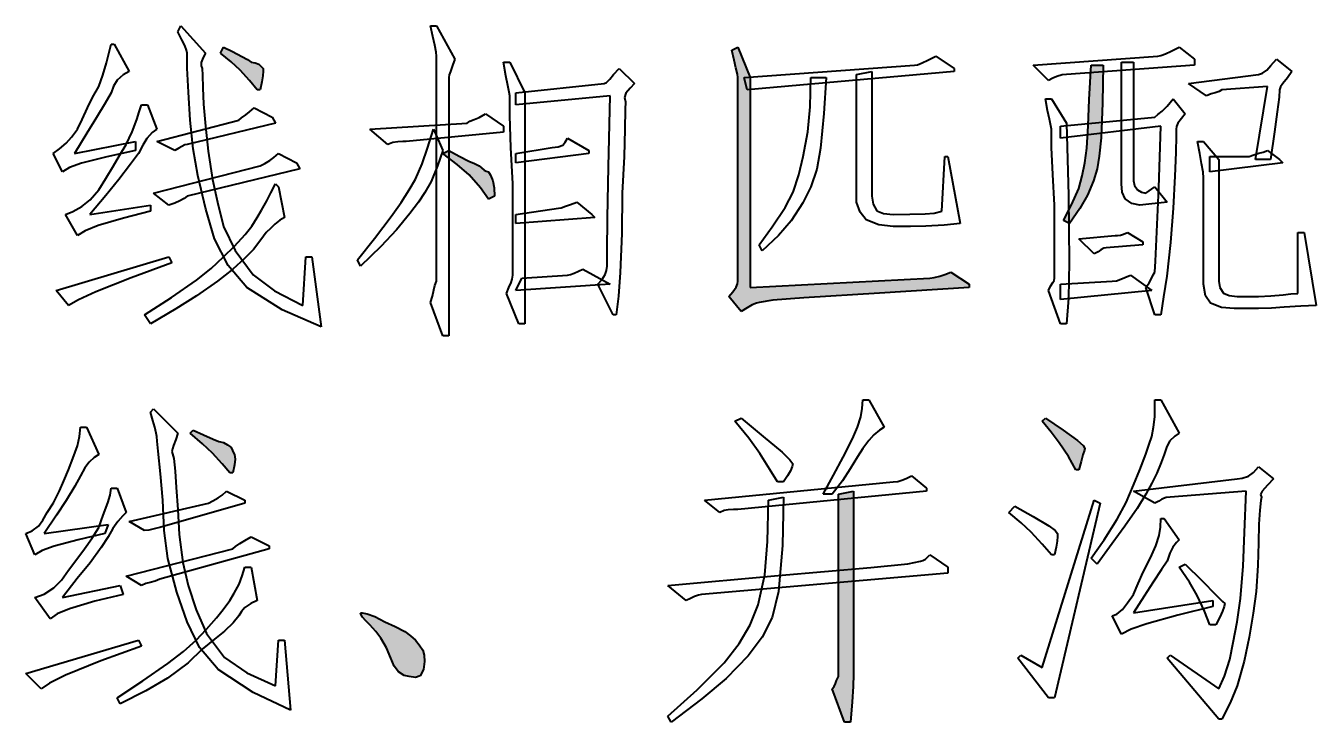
# Model space of a CAD drawing. Extents: x 457 to 4918, y -67 to 391.
# Drawn here: x 3565.53 to 3584.69, y 46.47 to 56.82 of the extents above; entities that cross this region are included whole.
import ezdxf

# ---------------------------------------------------------------- set-up
doc = ezdxf.new("R2010")
doc.units = 0
doc.header["$LTSCALE"] = 40
doc.header["$MEASUREMENT"] = 0
doc.layers.add('at_Entity', color=7, linetype='CONTINUOUS')
doc.layers.add('at_Solid', color=7, linetype='CONTINUOUS')

msp = doc.modelspace()

# ---------------------------------------------------------------- hatches: boundary and pattern name
at = {"layer": 'at_Solid'}
for points in [[(3569.054, 56.189), (3569.053, 56.146), (3569.048, 56.076), (3569.035, 55.99), (3569.009, 55.872), (3568.963, 55.872), (3568.853, 56.008), (3568.712, 56.16), (3568.578, 56.284), (3568.421, 56.415), (3568.466, 56.505), (3568.6, 56.438), (3568.737, 56.367), (3568.82, 56.319), (3568.873, 56.279), (3568.933, 56.271), (3568.988, 56.25), (3569.021, 56.221)], [(3576.105, 54.516), (3576.105, 55.17), (3576.105, 55.722), (3576.105, 55.953), (3576.105, 56.053), (3576.098, 56.104), (3576.076, 56.195), (3576.048, 56.31), (3576.015, 56.46), (3576.105, 56.505), (3576.286, 56.053), (3576.286, 52.934), (3578.953, 53.07), (3579.022, 53.078), (3579.103, 53.099), (3579.178, 53.127), (3579.269, 53.16), (3579.541, 52.979), (3579.541, 52.934), (3578.208, 52.848), (3577.086, 52.777), (3576.623, 52.741), (3576.422, 52.708), (3576.379, 52.7), (3576.315, 52.673), (3576.242, 52.631), (3576.151, 52.573), (3575.97, 52.799), (3576.029, 52.866), (3576.079, 52.937), (3576.099, 52.985), (3576.105, 53.025), (3576.105, 53.143), (3576.105, 53.446), (3576.105, 53.896)], [(3580.942, 53.929), (3581.061, 54.158), (3581.166, 54.404), (3581.219, 54.591), (3581.258, 54.787), (3581.285, 55.001), (3581.307, 55.334), (3581.323, 55.724), (3581.349, 56.234), (3581.53, 56.234), (3581.522, 55.676), (3581.5, 55.158), (3581.472, 54.882), (3581.439, 54.697), (3581.388, 54.519), (3581.297, 54.302), (3581.183, 54.106), (3581.032, 53.883)], [(3572.399, 54.245), (3572.28, 54.415), (3572.113, 54.605), (3571.937, 54.759), (3571.721, 54.923), (3571.811, 54.968), (3571.964, 54.882), (3572.107, 54.811), (3572.191, 54.775), (3572.263, 54.742), (3572.297, 54.709), (3572.335, 54.676), (3572.366, 54.659), (3572.399, 54.652), (3572.432, 54.602), (3572.465, 54.516), (3572.482, 54.415), (3572.489, 54.29)], [(3581.123, 50.222), (3581.013, 50.418), (3580.877, 50.625), (3580.757, 50.781), (3580.625, 50.945), (3580.671, 50.991), (3580.934, 50.812), (3581.15, 50.657), (3581.231, 50.585), (3581.258, 50.539), (3581.251, 50.514), (3581.229, 50.445), (3581.201, 50.346), (3581.168, 50.222)], [(3568.602, 50.493), (3568.627, 50.45), (3568.639, 50.381), (3568.628, 50.294), (3568.602, 50.177), (3568.557, 50.177), (3568.446, 50.313), (3568.3, 50.471), (3568.152, 50.607), (3567.969, 50.765), (3568.014, 50.81), (3568.167, 50.743), (3568.31, 50.677), (3568.394, 50.642), (3568.466, 50.629), (3568.526, 50.595), (3568.575, 50.557), (3568.595, 50.526)], [(3577.507, 46.968), (3577.533, 47.002), (3577.555, 47.045), (3577.571, 47.09), (3577.597, 47.148), (3577.597, 47.343), (3577.597, 47.885), (3577.597, 48.711), (3577.597, 49.86), (3577.823, 49.906), (3577.823, 47.284), (3577.822, 47.182), (3577.817, 47), (3577.804, 46.771), (3577.778, 46.47), (3577.687, 46.47)], [(3570.862, 47.962), (3571.015, 47.894), (3571.158, 47.818), (3571.242, 47.756), (3571.314, 47.691), (3571.373, 47.622), (3571.423, 47.541), (3571.443, 47.466), (3571.45, 47.374), (3571.433, 47.256), (3571.385, 47.162), (3571.315, 47.136), (3571.224, 47.148), (3571.149, 47.165), (3571.062, 47.218), (3570.999, 47.302), (3570.952, 47.42), (3570.884, 47.574), (3570.803, 47.721), (3570.728, 47.818), (3570.636, 47.917), (3570.577, 47.977), (3570.527, 48.032), (3570.507, 48.065), (3570.5, 48.098), (3570.525, 48.095), (3570.599, 48.08), (3570.712, 48.04)]]:
    msp.add_hatch(color=0, dxfattribs=at).paths.add_polyline_path(points)

# ---------------------------------------------------------------- linework, layer by layer
at = {"layer": 'at_Entity', "color": 0, "lineweight": 40}
for p, q in [((3567.788, 56.731), (3567.833, 56.822)), ((3567.847, 56.614), (3567.788, 56.731)), ((3567.833, 56.822), (3568.195, 56.415)), ((3571.54, 56.822), (3571.63, 56.822)), ((3571.573, 56.664), (3571.54, 56.822)), ((3571.63, 56.822), (3571.902, 56.324)), ((3566.761, 56.412), (3566.794, 56.55)), ((3566.794, 56.55), (3566.839, 56.55)), ((3566.839, 56.55), (3567.065, 56.144)), ((3567.889, 56.527), (3567.847, 56.614)), ((3571.601, 56.535), (3571.573, 56.664)), ((3566.728, 56.272), (3566.761, 56.412)), ((3567.915, 56.458), (3567.889, 56.527)), ((3567.924, 56.415), (3567.915, 56.458)), ((3567.924, 56.341), (3567.924, 56.415)), ((3568.163, 56.348), (3568.134, 56.276)), ((3568.195, 56.415), (3568.163, 56.348)), ((3568.421, 56.415), (3568.466, 56.505)), ((3568.578, 56.284), (3568.421, 56.415)), ((3568.466, 56.505), (3568.6, 56.438)), ((3568.6, 56.438), (3568.737, 56.367)), ((3568.737, 56.367), (3568.82, 56.319)), ((3571.623, 56.427), (3571.601, 56.535)), ((3571.63, 56.37), (3571.623, 56.427)), ((3571.63, 56.262), (3571.63, 56.37)), ((3576.015, 56.46), (3576.105, 56.505)), ((3576.048, 56.31), (3576.015, 56.46)), ((3576.105, 56.505), (3576.286, 56.053)), ((3578.926, 56.311), (3579.043, 56.37)), ((3579.043, 56.37), (3579.315, 56.189)), ((3580.49, 56.234), (3582.343, 56.37)), ((3582.343, 56.37), (3582.386, 56.378)), ((3582.386, 56.378), (3582.456, 56.404)), ((3582.456, 56.404), (3582.542, 56.446)), ((3582.542, 56.446), (3582.66, 56.505)), ((3582.66, 56.505), (3582.886, 56.324)), ((3566.673, 56.086), (3566.728, 56.272)), ((3567.926, 56.19), (3567.924, 56.341)), ((3567.943, 55.836), (3567.926, 56.19)), ((3568.134, 56.276), (3568.131, 56.228)), ((3568.131, 56.228), (3568.15, 56.189)), ((3568.15, 56.189), (3568.151, 56.086)), ((3568.712, 56.16), (3568.578, 56.284)), ((3568.853, 56.008), (3568.712, 56.16)), ((3568.82, 56.319), (3568.873, 56.279)), ((3568.873, 56.279), (3568.933, 56.271)), ((3568.933, 56.271), (3568.988, 56.25)), ((3568.988, 56.25), (3569.021, 56.221)), ((3569.021, 56.221), (3569.054, 56.189)), ((3569.054, 56.189), (3569.053, 56.146)), ((3571.63, 56.012), (3571.63, 56.262)), ((3571.868, 56.231), (3571.835, 56.143)), ((3571.902, 56.324), (3571.868, 56.231)), ((3572.658, 56.077), (3572.625, 56.279)), ((3572.625, 56.279), (3572.715, 56.279)), ((3572.715, 56.279), (3572.941, 55.827)), ((3574.258, 56.097), (3574.342, 56.189)), ((3574.342, 56.189), (3574.568, 55.963)), ((3576.076, 56.195), (3576.048, 56.31)), ((3576.098, 56.104), (3576.076, 56.195)), ((3576.196, 56.053), (3578.727, 56.234)), ((3578.727, 56.234), (3578.77, 56.242)), ((3578.77, 56.242), (3578.84, 56.269)), ((3578.84, 56.269), (3578.926, 56.311)), ((3579.315, 56.189), (3579.315, 56.144)), ((3580.716, 56.008), (3580.49, 56.234)), ((3582.886, 56.234), (3580.987, 56.098)), ((3581.323, 55.724), (3581.349, 56.234)), ((3581.349, 56.234), (3581.53, 56.234)), ((3581.53, 56.234), (3581.522, 55.676)), ((3581.801, 54.471), (3581.801, 56.279)), ((3581.801, 56.279), (3581.982, 56.279)), ((3581.982, 56.279), (3581.982, 54.516)), ((3582.886, 56.324), (3582.886, 56.234)), ((3583.896, 56.115), (3583.961, 56.162)), ((3583.961, 56.162), (3584.021, 56.233)), ((3584.021, 56.233), (3584.106, 56.324)), ((3584.106, 56.324), (3584.332, 56.144)), ((3566.613, 55.917), (3566.673, 56.086)), ((3566.884, 56.013), (3566.833, 55.925)), ((3566.972, 56.094), (3566.884, 56.013)), ((3567.065, 56.144), (3566.972, 56.094)), ((3568.151, 56.086), (3568.156, 55.899)), ((3568.963, 55.872), (3568.853, 56.008)), ((3569.035, 55.99), (3569.009, 55.872)), ((3569.048, 56.076), (3569.035, 55.99)), ((3569.053, 56.146), (3569.048, 56.076)), ((3571.63, 55.41), (3571.63, 56.012)), ((3571.818, 56.093), (3571.811, 56.053)), ((3571.811, 56.053), (3571.811, 55.926)), ((3571.835, 56.143), (3571.818, 56.093)), ((3572.686, 55.935), (3572.658, 56.077)), ((3574.116, 55.963), (3574.152, 55.979)), ((3574.152, 55.979), (3574.2, 56.027)), ((3574.2, 56.027), (3574.258, 56.097)), ((3576.105, 56.053), (3576.098, 56.104)), ((3576.105, 55.953), (3576.105, 56.053)), ((3576.241, 55.872), (3576.196, 56.053)), ((3579.315, 56.144), (3576.241, 55.872)), ((3576.286, 56.053), (3576.286, 52.934)), ((3577.177, 55.615), (3577.19, 56.053)), ((3577.19, 56.053), (3577.416, 56.053)), ((3577.416, 56.053), (3577.381, 55.519)), ((3577.868, 56.098), (3578.094, 56.144)), ((3577.868, 54.2), (3577.868, 56.098)), ((3578.094, 56.144), (3578.094, 54.29)), ((3580.781, 56.041), (3580.716, 56.008)), ((3580.843, 56.069), (3580.781, 56.041)), ((3580.919, 56.091), (3580.843, 56.069)), ((3580.987, 56.098), (3580.919, 56.091)), ((3582.795, 55.963), (3583.835, 56.098)), ((3583.835, 56.098), (3583.896, 56.115)), ((3584.266, 56.05), (3584.199, 55.962)), ((3584.332, 56.144), (3584.266, 56.05)), ((3566.521, 55.754), (3566.613, 55.917)), ((3566.794, 55.827), (3566.709, 55.673)), ((3566.833, 55.925), (3566.794, 55.827)), ((3567.969, 55.42), (3567.943, 55.836)), ((3568.156, 55.899), (3568.169, 55.657)), ((3569.009, 55.872), (3568.963, 55.872)), ((3571.811, 55.926), (3571.811, 55.596)), ((3572.707, 55.834), (3572.686, 55.935)), ((3572.715, 55.782), (3572.707, 55.834)), ((3572.715, 55.688), (3572.715, 55.782)), ((3572.806, 55.827), (3574.116, 55.963)), ((3572.806, 55.646), (3572.806, 55.827)), ((3574.207, 55.782), (3572.806, 55.646)), ((3572.941, 55.827), (3572.941, 53.16)), ((3574.181, 54.724), (3574.207, 55.782)), ((3574.442, 55.819), (3574.42, 55.757)), ((3574.503, 55.895), (3574.442, 55.819)), ((3574.568, 55.963), (3574.503, 55.895)), ((3576.105, 55.722), (3576.105, 55.953)), ((3583.066, 55.782), (3582.795, 55.963)), ((3583.132, 55.808), (3583.066, 55.782)), ((3583.191, 55.824), (3583.132, 55.808)), ((3583.251, 55.845), (3583.191, 55.824)), ((3583.292, 55.872), (3583.251, 55.845)), ((3583.97, 55.917), (3583.292, 55.872)), ((3583.79, 54.833), (3583.97, 55.917)), ((3584.151, 55.872), (3584.143, 55.761)), ((3584.165, 55.912), (3584.151, 55.872)), ((3584.199, 55.962), (3584.165, 55.912)), ((3566.365, 55.428), (3566.446, 55.602)), ((3566.446, 55.602), (3566.521, 55.754)), ((3566.709, 55.673), (3566.58, 55.458)), ((3567.213, 55.541), (3567.246, 55.646)), ((3567.246, 55.646), (3567.336, 55.646)), ((3567.336, 55.646), (3567.472, 55.285)), ((3568.169, 55.657), (3568.195, 55.33)), ((3568.853, 55.542), (3568.918, 55.601)), ((3568.918, 55.601), (3569.189, 55.465)), ((3571.811, 55.596), (3571.811, 55.105)), ((3572.718, 55.482), (3572.715, 55.688)), ((3574.42, 55.757), (3574.433, 55.691)), ((3574.433, 55.691), (3574.432, 55.575)), ((3576.105, 55.17), (3576.105, 55.722)), ((3577.142, 55.245), (3577.177, 55.615)), ((3580.703, 55.56), (3580.671, 55.737)), ((3580.671, 55.737), (3580.761, 55.737)), ((3580.761, 55.737), (3580.987, 55.375)), ((3581.307, 55.334), (3581.323, 55.724)), ((3581.522, 55.676), (3581.5, 55.158)), ((3582.405, 55.555), (3582.478, 55.626)), ((3582.478, 55.626), (3582.569, 55.737)), ((3582.569, 55.737), (3582.75, 55.511)), ((3584.143, 55.761), (3584.116, 55.542)), ((3566.297, 55.285), (3566.365, 55.428)), ((3566.58, 55.458), (3566.434, 55.224)), ((3567.106, 55.246), (3567.177, 55.427)), ((3567.177, 55.427), (3567.213, 55.541)), ((3567.472, 55.104), (3568.692, 55.42)), ((3568.015, 54.994), (3567.969, 55.42)), ((3568.692, 55.42), (3568.734, 55.455)), ((3568.734, 55.455), (3568.794, 55.498)), ((3568.794, 55.498), (3568.853, 55.542)), ((3569.189, 55.465), (3569.235, 55.375)), ((3571.63, 54.697), (3571.63, 55.41)), ((3572.082, 55.375), (3572.125, 55.403)), ((3572.125, 55.403), (3572.189, 55.429)), ((3572.189, 55.429), (3572.262, 55.459)), ((3572.262, 55.459), (3572.354, 55.511)), ((3572.354, 55.511), (3572.625, 55.33)), ((3572.734, 55.013), (3572.718, 55.482)), ((3574.432, 55.575), (3574.427, 55.287)), ((3577.381, 55.519), (3577.333, 55.003)), ((3580.732, 55.432), (3580.703, 55.56)), ((3580.753, 55.336), (3580.732, 55.432)), ((3580.897, 55.33), (3582.298, 55.465)), ((3582.298, 55.465), (3582.34, 55.501)), ((3582.34, 55.501), (3582.405, 55.555)), ((3582.691, 55.444), (3582.641, 55.372)), ((3582.75, 55.511), (3582.691, 55.444)), ((3584.116, 55.542), (3584.074, 55.244)), ((3566.205, 55.167), (3566.297, 55.285)), ((3566.434, 55.224), (3566.251, 54.923)), ((3567.02, 55.059), (3567.106, 55.246)), ((3567.404, 55.235), (3567.328, 55.148)), ((3567.472, 55.285), (3567.404, 55.235)), ((3569.235, 55.375), (3567.924, 55.059)), ((3568.195, 55.33), (3568.237, 54.957)), ((3570.636, 55.285), (3572.082, 55.375)), ((3570.907, 55.059), (3570.636, 55.285)), ((3572.625, 55.239), (3571.178, 55.104)), ((3571.494, 55.003), (3571.585, 55.285)), ((3571.585, 55.285), (3571.721, 54.968)), ((3572.625, 55.33), (3572.625, 55.239)), ((3574.427, 55.287), (3574.414, 54.878)), ((3577.076, 54.877), (3577.142, 55.245)), ((3580.761, 55.285), (3580.753, 55.336)), ((3580.761, 55.198), (3580.761, 55.285)), ((3580.763, 55.014), (3580.761, 55.198)), ((3582.388, 55.33), (3580.897, 55.149)), ((3580.897, 55.149), (3580.897, 55.33)), ((3580.987, 55.375), (3581.013, 54.299)), ((3581.285, 55.001), (3581.307, 55.334)), ((3582.356, 54.415), (3582.388, 55.33)), ((3582.621, 55.324), (3582.614, 55.285)), ((3582.614, 55.285), (3582.614, 55.184)), ((3582.641, 55.372), (3582.621, 55.324)), ((3584.074, 55.244), (3584.016, 54.833)), ((3566.03, 54.992), (3566.128, 55.079)), ((3566.128, 55.079), (3566.205, 55.167)), ((3566.251, 54.923), (3567.155, 55.104)), ((3566.921, 54.895), (3567.02, 55.059)), ((3567.155, 55.104), (3567.155, 54.968)), ((3567.266, 55.047), (3567.201, 54.923)), ((3567.328, 55.148), (3567.266, 55.047)), ((3567.743, 54.968), (3567.472, 55.104)), ((3567.846, 55.029), (3567.802, 55.001)), ((3567.889, 55.051), (3567.846, 55.029)), ((3567.924, 55.059), (3567.889, 55.051)), ((3570.979, 55.085), (3570.907, 55.059)), ((3571.054, 55.098), (3570.979, 55.085)), ((3571.13, 55.103), (3571.054, 55.098)), ((3571.178, 55.104), (3571.13, 55.103)), ((3571.811, 55.105), (3571.811, 54.426)), ((3572.76, 54.471), (3572.734, 55.013)), ((3572.806, 54.923), (3573.348, 55.013)), ((3573.348, 55.013), (3573.434, 55.022)), ((3573.434, 55.022), (3573.506, 55.048)), ((3573.506, 55.048), (3573.541, 55.09)), ((3573.541, 55.09), (3573.574, 55.149)), ((3573.574, 55.149), (3573.89, 54.968)), ((3576.105, 54.516), (3576.105, 55.17)), ((3580.78, 54.611), (3580.763, 55.014)), ((3581.5, 55.158), (3581.472, 54.882)), ((3582.614, 55.184), (3582.609, 54.939)), ((3582.964, 54.921), (3582.931, 55.104)), ((3582.931, 55.104), (3583.021, 55.104)), ((3583.021, 55.104), (3583.247, 54.833)), ((3565.935, 54.923), (3566.03, 54.992)), ((3566.071, 54.652), (3565.935, 54.923)), ((3566.732, 54.874), (3566.357, 54.781)), ((3567.155, 54.968), (3566.732, 54.874)), ((3566.829, 54.741), (3566.921, 54.895)), ((3567.201, 54.923), (3567.081, 54.763)), ((3567.802, 55.001), (3567.743, 54.968)), ((3568.083, 54.594), (3568.015, 54.994)), ((3568.237, 54.957), (3568.302, 54.537)), ((3569.076, 54.777), (3569.153, 54.82)), ((3569.153, 54.82), (3569.214, 54.864)), ((3569.214, 54.864), (3569.28, 54.923)), ((3569.28, 54.923), (3569.551, 54.787)), ((3571.416, 54.768), (3571.494, 55.003)), ((3571.721, 54.968), (3571.645, 54.74)), ((3571.721, 54.923), (3571.811, 54.968)), ((3571.937, 54.759), (3571.721, 54.923)), ((3571.811, 54.968), (3571.964, 54.882)), ((3571.964, 54.882), (3572.107, 54.811)), ((3573.89, 54.923), (3572.806, 54.787)), ((3572.806, 54.787), (3572.806, 54.923)), ((3573.89, 54.968), (3573.89, 54.923)), ((3574.414, 54.878), (3574.388, 54.335)), ((3577.009, 54.607), (3577.076, 54.877)), ((3577.333, 55.003), (3577.275, 54.689)), ((3579.134, 54.064), (3579.179, 54.878)), ((3579.179, 54.878), (3579.224, 54.878)), ((3579.224, 54.878), (3579.405, 53.883)), ((3581.258, 54.787), (3581.285, 55.001)), ((3581.472, 54.882), (3581.439, 54.697)), ((3582.609, 54.939), (3582.595, 54.586)), ((3582.992, 54.775), (3582.964, 54.921)), ((3583.112, 54.878), (3583.699, 54.878)), ((3583.112, 54.652), (3583.112, 54.878)), ((3583.247, 54.833), (3583.247, 53.025)), ((3583.699, 54.878), (3583.767, 54.905)), ((3583.767, 54.905), (3583.843, 54.926)), ((3584.016, 54.833), (3583.79, 54.833)), ((3583.843, 54.926), (3583.905, 54.942)), ((3583.905, 54.942), (3583.97, 54.968)), ((3583.97, 54.968), (3584.151, 54.833)), ((3584.151, 54.833), (3584.196, 54.787)), ((3566.177, 54.717), (3566.071, 54.652)), ((3566.357, 54.781), (3566.177, 54.717)), ((3566.715, 54.55), (3566.829, 54.741)), ((3567.081, 54.763), (3566.909, 54.536)), ((3567.427, 54.335), (3569.009, 54.742)), ((3569.596, 54.697), (3567.924, 54.29)), ((3569.009, 54.742), (3569.076, 54.777)), ((3569.551, 54.787), (3569.596, 54.697)), ((3571.318, 54.541), (3571.416, 54.768)), ((3571.645, 54.74), (3571.547, 54.505)), ((3571.63, 54.018), (3571.63, 54.697)), ((3572.113, 54.605), (3571.937, 54.759)), ((3572.107, 54.811), (3572.191, 54.775)), ((3572.191, 54.775), (3572.263, 54.742)), ((3572.263, 54.742), (3572.297, 54.709)), ((3572.297, 54.709), (3572.335, 54.676)), ((3572.335, 54.676), (3572.366, 54.659)), ((3572.366, 54.659), (3572.399, 54.652)), ((3572.399, 54.652), (3572.432, 54.602)), ((3574.167, 53.966), (3574.181, 54.724)), ((3577.275, 54.689), (3577.19, 54.426)), ((3581.219, 54.591), (3581.258, 54.787)), ((3581.439, 54.697), (3581.388, 54.519)), ((3583.013, 54.646), (3582.992, 54.775)), ((3583.021, 54.561), (3583.013, 54.646)), ((3584.196, 54.787), (3583.112, 54.652)), ((3566.613, 54.381), (3566.715, 54.55)), ((3566.909, 54.536), (3566.719, 54.3)), ((3568.204, 54.098), (3568.083, 54.594)), ((3568.302, 54.537), (3568.375, 54.199)), ((3569.169, 54.34), (3569.235, 54.471)), ((3569.235, 54.471), (3569.28, 54.426)), ((3571.224, 54.381), (3571.318, 54.541)), ((3571.547, 54.505), (3571.457, 54.344)), ((3572.28, 54.415), (3572.113, 54.605)), ((3572.432, 54.602), (3572.465, 54.516)), ((3572.465, 54.516), (3572.482, 54.415)), ((3572.76, 53.909), (3572.76, 54.471)), ((3576.105, 53.896), (3576.105, 54.516)), ((3576.924, 54.351), (3577.009, 54.607)), ((3580.806, 54.155), (3580.78, 54.611)), ((3581.166, 54.404), (3581.219, 54.591)), ((3581.388, 54.519), (3581.297, 54.302)), ((3581.814, 54.347), (3581.801, 54.471)), ((3581.982, 54.516), (3581.997, 54.45)), ((3581.997, 54.45), (3582.04, 54.384)), ((3582.595, 54.586), (3582.569, 54.109)), ((3583.021, 52.979), (3583.021, 54.561)), ((3566.719, 54.3), (3566.477, 54.019)), ((3566.482, 54.237), (3566.613, 54.381)), ((3567.653, 54.155), (3567.427, 54.335)), ((3567.881, 54.256), (3567.817, 54.218)), ((3567.924, 54.29), (3567.881, 54.256)), ((3569.108, 54.219), (3569.169, 54.34)), ((3569.28, 54.426), (3569.37, 53.974)), ((3571.105, 54.196), (3571.224, 54.381)), ((3571.457, 54.344), (3571.359, 54.2)), ((3571.811, 54.426), (3571.811, 53.705)), ((3572.399, 54.245), (3572.28, 54.415)), ((3572.489, 54.29), (3572.399, 54.245)), ((3572.482, 54.415), (3572.489, 54.29)), ((3574.388, 54.335), (3574.38, 53.735)), ((3576.808, 54.12), (3576.924, 54.351)), ((3577.19, 54.426), (3577.071, 54.189)), ((3578.094, 54.29), (3578.112, 54.172)), ((3581.013, 54.299), (3581.024, 53.308)), ((3581.061, 54.158), (3581.166, 54.404)), ((3581.297, 54.302), (3581.183, 54.106)), ((3581.854, 54.248), (3581.814, 54.347)), ((3581.953, 54.179), (3581.854, 54.248)), ((3582.04, 54.384), (3582.097, 54.349)), ((3582.097, 54.349), (3582.162, 54.335)), ((3582.162, 54.335), (3582.298, 54.426)), ((3582.298, 54.426), (3582.479, 54.2)), ((3582.327, 53.757), (3582.356, 54.415)), ((3566.116, 54.019), (3566.225, 54.063)), ((3566.225, 54.063), (3566.361, 54.138)), ((3566.361, 54.138), (3566.482, 54.237)), ((3566.477, 54.019), (3567.381, 54.155)), ((3567.381, 54.064), (3566.977, 53.963)), ((3567.381, 54.155), (3567.381, 54.064)), ((3567.744, 54.187), (3567.653, 54.155)), ((3567.817, 54.218), (3567.744, 54.187)), ((3568.331, 53.657), (3568.204, 54.098)), ((3568.375, 54.199), (3568.466, 53.838)), ((3568.963, 53.974), (3569.031, 54.083)), ((3569.031, 54.083), (3569.108, 54.219)), ((3570.956, 53.986), (3571.105, 54.196)), ((3571.359, 54.2), (3571.231, 54.032)), ((3572.806, 54.019), (3573.438, 54.109)), ((3573.438, 54.109), (3573.481, 54.117)), ((3573.481, 54.117), (3573.545, 54.139)), ((3573.545, 54.139), (3573.618, 54.167)), ((3573.618, 54.167), (3573.71, 54.2)), ((3573.71, 54.2), (3573.936, 54.019)), ((3576.615, 53.831), (3576.808, 54.12)), ((3577.071, 54.189), (3576.898, 53.922)), ((3577.921, 54.05), (3577.868, 54.2)), ((3578.011, 53.937), (3577.921, 54.05)), ((3578.112, 54.172), (3578.17, 54.072)), ((3578.17, 54.072), (3578.267, 54.033)), ((3579.022, 54.038), (3579.134, 54.064)), ((3580.806, 53.71), (3580.806, 54.155)), ((3580.942, 53.929), (3581.061, 54.158)), ((3581.183, 54.106), (3581.032, 53.883)), ((3582.072, 54.155), (3581.953, 54.179)), ((3582.479, 54.2), (3582.072, 54.155)), ((3582.569, 54.109), (3582.528, 53.602)), ((3566.297, 53.703), (3566.116, 54.019)), ((3566.977, 53.963), (3566.602, 53.854)), ((3568.884, 53.843), (3568.963, 53.974)), ((3569.226, 53.873), (3569.165, 53.813)), ((3569.302, 53.932), (3569.226, 53.873)), ((3569.37, 53.974), (3569.302, 53.932)), ((3570.709, 53.662), (3570.956, 53.986)), ((3571.231, 54.032), (3571.032, 53.789)), ((3571.63, 53.524), (3571.63, 54.018)), ((3572.76, 53.502), (3572.76, 53.909)), ((3572.806, 53.883), (3572.806, 54.019)), ((3573.981, 53.974), (3572.806, 53.883)), ((3573.936, 54.019), (3573.981, 53.974)), ((3574.162, 53.455), (3574.167, 53.966)), ((3576.105, 53.446), (3576.105, 53.896)), ((3576.898, 53.922), (3576.709, 53.706)), ((3578.199, 53.863), (3578.011, 53.937)), ((3578.411, 53.838), (3578.199, 53.863)), ((3578.267, 54.033), (3578.411, 54.019)), ((3578.411, 54.019), (3578.657, 54.02)), ((3578.657, 54.02), (3578.888, 54.025)), ((3578.888, 54.025), (3579.022, 54.038)), ((3579.167, 53.857), (3578.895, 53.841)), ((3579.405, 53.883), (3579.167, 53.857)), ((3581.032, 53.883), (3580.942, 53.929)), ((3566.409, 53.775), (3566.297, 53.703)), ((3566.602, 53.854), (3566.409, 53.775)), ((3568.466, 53.838), (3568.637, 53.483)), ((3568.627, 53.548), (3568.786, 53.717)), ((3568.786, 53.717), (3568.884, 53.843)), ((3569.099, 53.748), (3569.021, 53.638)), ((3569.165, 53.813), (3569.099, 53.748)), ((3571.032, 53.789), (3570.801, 53.539)), ((3571.811, 53.705), (3571.811, 53.008)), ((3574.38, 53.735), (3574.358, 53.153)), ((3576.422, 53.567), (3576.615, 53.831)), ((3576.709, 53.706), (3576.467, 53.477)), ((3578.666, 53.838), (3578.411, 53.838)), ((3578.895, 53.841), (3578.666, 53.838)), ((3580.806, 53.387), (3580.806, 53.71)), ((3581.168, 53.657), (3581.71, 53.703)), ((3581.71, 53.703), (3581.745, 53.703)), ((3581.745, 53.703), (3581.788, 53.708)), ((3581.788, 53.708), (3581.832, 53.722)), ((3581.832, 53.722), (3581.891, 53.748)), ((3581.891, 53.748), (3582.117, 53.612)), ((3582.306, 53.321), (3582.327, 53.757)), ((3584.422, 52.844), (3584.422, 53.748)), ((3584.422, 53.748), (3584.513, 53.748)), ((3584.513, 53.748), (3584.694, 52.663)), ((3568.535, 53.258), (3568.331, 53.657)), ((3568.466, 53.386), (3568.627, 53.548)), ((3568.637, 53.483), (3568.906, 53.121)), ((3568.909, 53.497), (3568.778, 53.363)), ((3569.021, 53.638), (3568.909, 53.497)), ((3570.455, 53.341), (3570.709, 53.662)), ((3570.801, 53.539), (3570.5, 53.251)), ((3571.63, 53.178), (3571.63, 53.524)), ((3572.76, 53.225), (3572.76, 53.502)), ((3576.467, 53.477), (3576.422, 53.567)), ((3581.394, 53.431), (3581.168, 53.657)), ((3581.497, 53.493), (3581.453, 53.464)), ((3581.54, 53.514), (3581.497, 53.493)), ((3581.575, 53.522), (3581.54, 53.514)), ((3582.117, 53.567), (3581.575, 53.522)), ((3582.117, 53.612), (3582.117, 53.567)), ((3582.528, 53.602), (3582.474, 53.102)), ((3565.98, 52.889), (3567.653, 53.386)), ((3567.698, 53.296), (3567.095, 53.076)), ((3567.653, 53.386), (3567.698, 53.296)), ((3568.282, 53.216), (3568.466, 53.386)), ((3568.778, 53.363), (3568.602, 53.205)), ((3569.641, 52.663), (3569.687, 53.386)), ((3569.687, 53.386), (3569.777, 53.386)), ((3569.777, 53.386), (3569.913, 52.347)), ((3570.5, 53.251), (3570.455, 53.341)), ((3574.162, 53.251), (3574.162, 53.455)), ((3576.105, 53.143), (3576.105, 53.446)), ((3580.806, 53.163), (3580.806, 53.387)), ((3581.024, 53.308), (3581.013, 52.775)), ((3581.453, 53.464), (3581.394, 53.431)), ((3582.298, 53.16), (3582.306, 53.321)), ((3568.064, 53.04), (3568.282, 53.216)), ((3568.602, 53.205), (3568.373, 53.027)), ((3568.812, 52.932), (3568.535, 53.258)), ((3568.906, 53.121), (3569.223, 52.88)), ((3571.63, 53.025), (3571.63, 53.178)), ((3572.754, 53.056), (3572.76, 53.115)), ((3572.76, 53.115), (3572.76, 53.225)), ((3572.896, 53.07), (3573.574, 53.115)), ((3572.941, 53.16), (3572.941, 52.392)), ((3573.574, 53.115), (3573.616, 53.123)), ((3573.616, 53.123), (3573.675, 53.144)), ((3573.675, 53.144), (3573.735, 53.173)), ((3573.735, 53.173), (3573.8, 53.205)), ((3573.8, 53.205), (3574.207, 52.979)), ((3574.085, 53.047), (3574.135, 53.123)), ((3574.135, 53.123), (3574.155, 53.185)), ((3574.155, 53.185), (3574.162, 53.251)), ((3574.358, 53.153), (3574.33, 52.804)), ((3576.105, 53.025), (3576.105, 53.143)), ((3579.022, 53.078), (3579.103, 53.099)), ((3579.103, 53.099), (3579.178, 53.127)), ((3579.178, 53.127), (3579.269, 53.16)), ((3579.269, 53.16), (3579.541, 52.979)), ((3580.806, 53.07), (3580.806, 53.163)), ((3581.851, 53.082), (3581.936, 53.115)), ((3581.936, 53.115), (3582.253, 52.889)), ((3582.254, 53.073), (3582.272, 53.121)), ((3582.272, 53.121), (3582.298, 53.16)), ((3582.474, 53.102), (3582.428, 52.791)), ((3567.095, 53.076), (3566.566, 52.867)), ((3567.691, 52.782), (3568.064, 53.04)), ((3568.373, 53.027), (3568.065, 52.81)), ((3569.335, 52.602), (3568.812, 52.932)), ((3571.589, 52.895), (3571.604, 52.959)), ((3571.604, 52.959), (3571.63, 53.025)), ((3571.811, 53.008), (3571.811, 52.579)), ((3572.67, 52.844), (3572.703, 52.931)), ((3572.703, 52.931), (3572.736, 53.007)), ((3572.736, 53.007), (3572.754, 53.056)), ((3572.806, 52.889), (3572.896, 53.07)), ((3574.207, 52.979), (3572.806, 52.889)), ((3574.026, 52.979), (3574.085, 53.047)), ((3574.252, 52.527), (3574.026, 52.979)), ((3576.029, 52.866), (3576.079, 52.937)), ((3576.079, 52.937), (3576.099, 52.985)), ((3576.099, 52.985), (3576.105, 53.025)), ((3576.286, 52.934), (3578.953, 53.07)), ((3579.541, 52.934), (3578.208, 52.848)), ((3578.953, 53.07), (3579.022, 53.078)), ((3579.541, 52.979), (3579.541, 52.934)), ((3580.716, 52.889), (3580.749, 52.949)), ((3580.749, 52.949), (3580.782, 53.004)), ((3580.782, 53.004), (3580.8, 53.037)), ((3580.8, 53.037), (3580.806, 53.07)), ((3580.897, 52.979), (3581.665, 53.025)), ((3580.897, 52.753), (3580.897, 52.979)), ((3581.665, 53.025), (3581.727, 53.032)), ((3581.727, 53.032), (3581.791, 53.054)), ((3581.791, 53.054), (3581.851, 53.082)), ((3582.162, 52.934), (3582.215, 53.001)), ((3582.298, 52.527), (3582.162, 52.934)), ((3582.215, 53.001), (3582.254, 53.073)), ((3583.048, 52.81), (3583.021, 52.979)), ((3583.247, 53.025), (3583.264, 52.932)), ((3583.264, 52.932), (3583.317, 52.849)), ((3566.161, 52.663), (3565.98, 52.889)), ((3566.313, 52.749), (3566.161, 52.663)), ((3566.566, 52.867), (3566.313, 52.749)), ((3567.291, 52.527), (3567.691, 52.782)), ((3568.065, 52.81), (3567.754, 52.614)), ((3569.223, 52.88), (3569.641, 52.663)), ((3571.54, 52.708), (3571.567, 52.802)), ((3571.721, 52.211), (3571.54, 52.708)), ((3571.567, 52.802), (3571.589, 52.895)), ((3572.851, 52.392), (3572.67, 52.844)), ((3574.33, 52.804), (3574.297, 52.527)), ((3575.97, 52.799), (3576.029, 52.866)), ((3576.151, 52.573), (3575.97, 52.799)), ((3576.422, 52.708), (3576.379, 52.7)), ((3576.623, 52.741), (3576.422, 52.708)), ((3577.086, 52.777), (3576.623, 52.741)), ((3578.208, 52.848), (3577.086, 52.777)), ((3580.897, 52.392), (3580.716, 52.889)), ((3582.253, 52.889), (3580.897, 52.753)), ((3581.013, 52.775), (3580.987, 52.392)), ((3582.428, 52.791), (3582.388, 52.527)), ((3583.122, 52.699), (3583.048, 52.81)), ((3583.317, 52.849), (3583.401, 52.812)), ((3583.401, 52.812), (3583.518, 52.799)), ((3583.518, 52.799), (3583.835, 52.799)), ((3583.835, 52.799), (3584.022, 52.806)), ((3584.022, 52.806), (3584.203, 52.822)), ((3584.203, 52.822), (3584.317, 52.837)), ((3584.317, 52.837), (3584.422, 52.844)), ((3567.381, 52.392), (3567.291, 52.527)), ((3567.754, 52.614), (3567.381, 52.392)), ((3569.913, 52.347), (3569.335, 52.602)), ((3571.811, 52.579), (3571.811, 52.211)), ((3574.297, 52.527), (3574.252, 52.527)), ((3576.242, 52.631), (3576.151, 52.573)), ((3576.315, 52.673), (3576.242, 52.631)), ((3576.379, 52.7), (3576.315, 52.673)), ((3582.388, 52.527), (3582.298, 52.527)), ((3583.288, 52.636), (3583.122, 52.699)), ((3583.473, 52.618), (3583.288, 52.636)), ((3583.835, 52.618), (3583.473, 52.618)), ((3584.031, 52.624), (3583.835, 52.618)), ((3584.219, 52.639), (3584.031, 52.624)), ((3584.464, 52.656), (3584.219, 52.639)), ((3584.694, 52.663), (3584.464, 52.656)), ((3572.941, 52.392), (3572.851, 52.392)), ((3580.987, 52.392), (3580.897, 52.392)), ((3571.811, 52.211), (3571.721, 52.211)), ((3577.952, 51.131), (3577.959, 51.262)), ((3577.959, 51.262), (3578.049, 51.262)), ((3578.049, 51.262), (3578.275, 50.855)), ((3582.298, 51.131), (3582.298, 51.262)), ((3582.298, 51.262), (3582.388, 51.262)), ((3582.388, 51.262), (3582.66, 50.765)), ((3567.381, 51.081), (3567.427, 51.126)), ((3567.414, 50.957), (3567.381, 51.081)), ((3567.427, 51.126), (3567.788, 50.765)), ((3576.06, 50.945), (3576.151, 50.991)), ((3576.151, 50.991), (3576.48, 50.719)), ((3577.882, 50.855), (3577.932, 51.007)), ((3577.932, 51.007), (3577.952, 51.131)), ((3580.625, 50.945), (3580.671, 50.991)), ((3580.671, 50.991), (3580.934, 50.812)), ((3582.279, 50.855), (3582.296, 51.007)), ((3582.296, 51.007), (3582.298, 51.131)), ((3566.328, 50.717), (3566.342, 50.855)), ((3566.342, 50.855), (3566.432, 50.855)), ((3566.432, 50.855), (3566.613, 50.448)), ((3567.443, 50.856), (3567.414, 50.957)), ((3567.464, 50.769), (3567.443, 50.856)), ((3567.969, 50.765), (3568.014, 50.81)), ((3568.014, 50.81), (3568.167, 50.743)), ((3576.269, 50.69), (3576.06, 50.945)), ((3577.823, 50.719), (3577.882, 50.855)), ((3578.206, 50.812), (3578.125, 50.742)), ((3578.275, 50.855), (3578.206, 50.812)), ((3580.757, 50.781), (3580.625, 50.945)), ((3580.934, 50.812), (3581.15, 50.657)), ((3582.253, 50.719), (3582.279, 50.855)), ((3566.294, 50.577), (3566.328, 50.717)), ((3567.472, 50.719), (3567.464, 50.769)), ((3567.479, 50.646), (3567.472, 50.719)), ((3567.496, 50.497), (3567.479, 50.646)), ((3567.755, 50.671), (3567.722, 50.583)), ((3567.788, 50.765), (3567.755, 50.671)), ((3568.152, 50.607), (3567.969, 50.765)), ((3568.3, 50.471), (3568.152, 50.607)), ((3568.167, 50.743), (3568.31, 50.677)), ((3568.31, 50.677), (3568.394, 50.642)), ((3568.394, 50.642), (3568.466, 50.629)), ((3568.466, 50.629), (3568.526, 50.595)), ((3576.43, 50.466), (3576.269, 50.69)), ((3576.48, 50.719), (3576.762, 50.482)), ((3577.751, 50.575), (3577.823, 50.719)), ((3578.05, 50.656), (3577.959, 50.539)), ((3578.125, 50.742), (3578.05, 50.656)), ((3580.877, 50.625), (3580.757, 50.781)), ((3581.013, 50.418), (3580.877, 50.625)), ((3581.15, 50.657), (3581.231, 50.585)), ((3582.163, 50.454), (3582.213, 50.601)), ((3582.213, 50.601), (3582.253, 50.719)), ((3582.521, 50.652), (3582.473, 50.566)), ((3582.592, 50.721), (3582.521, 50.652)), ((3582.66, 50.765), (3582.592, 50.721)), ((3566.227, 50.391), (3566.294, 50.577)), ((3566.613, 50.448), (3566.545, 50.405)), ((3567.529, 50.16), (3567.496, 50.497)), ((3567.705, 50.533), (3567.698, 50.493)), ((3567.698, 50.493), (3567.725, 50.391)), ((3567.722, 50.583), (3567.705, 50.533)), ((3568.446, 50.313), (3568.3, 50.471)), ((3568.526, 50.595), (3568.575, 50.557)), ((3568.575, 50.557), (3568.595, 50.526)), ((3568.595, 50.526), (3568.602, 50.493)), ((3568.602, 50.493), (3568.627, 50.45)), ((3568.627, 50.45), (3568.639, 50.381)), ((3576.581, 50.227), (3576.43, 50.466)), ((3576.762, 50.482), (3576.878, 50.372)), ((3577.524, 50.141), (3577.667, 50.41)), ((3577.667, 50.41), (3577.751, 50.575)), ((3577.882, 50.413), (3577.774, 50.235)), ((3577.959, 50.539), (3577.882, 50.413)), ((3581.123, 50.222), (3581.013, 50.418)), ((3581.229, 50.445), (3581.201, 50.346)), ((3581.251, 50.514), (3581.229, 50.445)), ((3581.231, 50.585), (3581.258, 50.539)), ((3581.258, 50.539), (3581.251, 50.514)), ((3582.075, 50.224), (3582.163, 50.454)), ((3582.434, 50.448), (3582.391, 50.331)), ((3582.473, 50.566), (3582.434, 50.448)), ((3566.095, 50.058), (3566.161, 50.222)), ((3566.161, 50.222), (3566.227, 50.391)), ((3566.407, 50.249), (3566.342, 50.132)), ((3566.469, 50.335), (3566.407, 50.249)), ((3566.545, 50.405), (3566.469, 50.335)), ((3567.725, 50.391), (3567.746, 50.204)), ((3568.557, 50.177), (3568.446, 50.313)), ((3568.628, 50.294), (3568.602, 50.177)), ((3568.639, 50.381), (3568.628, 50.294)), ((3576.693, 50.041), (3576.581, 50.227)), ((3576.878, 50.372), (3576.919, 50.312)), ((3576.91, 50.27), (3576.884, 50.205)), ((3576.919, 50.312), (3576.91, 50.27)), ((3577.774, 50.235), (3577.657, 50.057)), ((3581.168, 50.222), (3581.123, 50.222)), ((3581.201, 50.346), (3581.168, 50.222)), ((3581.982, 49.996), (3582.075, 50.224)), ((3582.391, 50.331), (3582.327, 50.174)), ((3583.763, 50.182), (3583.835, 50.267)), ((3583.835, 50.267), (3584.061, 50.086)), ((3566.031, 49.907), (3566.095, 50.058)), ((3566.342, 50.132), (3566.257, 49.978)), ((3567.562, 49.77), (3567.529, 50.16)), ((3567.746, 50.204), (3567.762, 49.961)), ((3568.602, 50.177), (3568.557, 50.177)), ((3575.608, 49.77), (3578.411, 50.041)), ((3576.783, 50.041), (3576.693, 50.041)), ((3576.842, 50.133), (3576.783, 50.041)), ((3576.884, 50.205), (3576.842, 50.133)), ((3577.371, 49.86), (3577.524, 50.141)), ((3577.657, 50.057), (3577.507, 49.86)), ((3578.411, 50.041), (3578.478, 50.049)), ((3578.478, 50.049), (3578.555, 50.071)), ((3578.555, 50.071), (3578.616, 50.099)), ((3578.616, 50.099), (3578.682, 50.132)), ((3578.682, 50.132), (3578.908, 49.951)), ((3581.982, 49.906), (3583.518, 50.086)), ((3582.254, 50.024), (3582.162, 49.86)), ((3582.327, 50.174), (3582.254, 50.024)), ((3583.518, 50.086), (3583.593, 50.096)), ((3583.593, 50.096), (3583.686, 50.127)), ((3583.686, 50.127), (3583.763, 50.182)), ((3584.061, 50.086), (3583.969, 49.993)), ((3565.938, 49.733), (3566.031, 49.907)), ((3566.257, 49.978), (3566.128, 49.768)), ((3566.746, 49.731), (3566.78, 49.846)), ((3566.78, 49.846), (3566.794, 49.951)), ((3566.794, 49.951), (3566.884, 49.951)), ((3566.884, 49.951), (3567.02, 49.589)), ((3567.762, 49.961), (3567.788, 49.634)), ((3568.384, 49.803), (3568.446, 49.847)), ((3568.446, 49.847), (3568.511, 49.906)), ((3568.511, 49.906), (3568.783, 49.77)), ((3578.908, 49.906), (3576.105, 49.634)), ((3577.507, 49.86), (3577.371, 49.86)), ((3577.597, 49.86), (3577.823, 49.906)), ((3577.597, 48.711), (3577.597, 49.86)), ((3577.823, 49.906), (3577.823, 47.284)), ((3578.908, 49.951), (3578.908, 49.906)), ((3581.87, 49.734), (3581.982, 49.996)), ((3582.298, 49.725), (3581.982, 49.906)), ((3582.162, 49.86), (3582.037, 49.647)), ((3583.654, 49.906), (3582.524, 49.815)), ((3583.628, 49.291), (3583.654, 49.906)), ((3583.891, 49.905), (3583.867, 49.855)), ((3583.867, 49.855), (3583.88, 49.815)), ((3583.969, 49.993), (3583.891, 49.905)), ((3565.845, 49.589), (3565.938, 49.733)), ((3566.128, 49.768), (3565.982, 49.548)), ((3566.679, 49.55), (3566.746, 49.731)), ((3567.065, 49.454), (3568.24, 49.725)), ((3568.783, 49.725), (3567.517, 49.363)), ((3567.582, 49.318), (3567.562, 49.77)), ((3568.24, 49.725), (3568.308, 49.759)), ((3568.308, 49.759), (3568.384, 49.803)), ((3568.783, 49.77), (3568.783, 49.725)), ((3575.834, 49.589), (3575.608, 49.77)), ((3576.544, 49.155), (3576.557, 49.77)), ((3576.557, 49.77), (3576.783, 49.815)), ((3576.783, 49.815), (3576.766, 49.096)), ((3580.128, 49.589), (3580.219, 49.68)), ((3580.219, 49.68), (3580.489, 49.527)), ((3580.625, 47.284), (3581.394, 49.77)), ((3581.484, 49.725), (3580.806, 46.832)), ((3581.394, 49.77), (3581.484, 49.725)), ((3581.74, 49.488), (3581.87, 49.734)), ((3582.037, 49.647), (3581.853, 49.382)), ((3582.357, 49.758), (3582.298, 49.725)), ((3582.403, 49.786), (3582.357, 49.758)), ((3582.463, 49.808), (3582.403, 49.786)), ((3582.524, 49.815), (3582.463, 49.808)), ((3583.873, 49.767), (3583.857, 49.623)), ((3583.88, 49.815), (3583.873, 49.767)), ((3565.715, 49.386), (3565.779, 49.472)), ((3565.779, 49.472), (3565.845, 49.589)), ((3565.982, 49.548), (3565.799, 49.273)), ((3566.613, 49.363), (3566.679, 49.55)), ((3566.895, 49.453), (3566.821, 49.352)), ((3566.971, 49.539), (3566.895, 49.453)), ((3567.02, 49.589), (3566.971, 49.539)), ((3567.291, 49.318), (3567.065, 49.454)), ((3567.788, 49.634), (3567.805, 49.262)), ((3575.9, 49.615), (3575.834, 49.589)), ((3575.961, 49.629), (3575.9, 49.615)), ((3576.038, 49.634), (3575.961, 49.629)), ((3576.105, 49.634), (3576.038, 49.634)), ((3580.311, 49.432), (3580.128, 49.589)), ((3580.489, 49.527), (3580.721, 49.389)), ((3581.543, 49.182), (3581.74, 49.488)), ((3582.382, 49.368), (3582.388, 49.499)), ((3582.388, 49.499), (3582.434, 49.499)), ((3582.434, 49.499), (3582.66, 49.182)), ((3583.857, 49.623), (3583.841, 49.412)), ((3565.528, 49.273), (3565.622, 49.316)), ((3565.664, 48.956), (3565.528, 49.273)), ((3565.622, 49.316), (3565.715, 49.386)), ((3565.799, 49.273), (3566.749, 49.408)), ((3566.703, 49.273), (3566.306, 49.179)), ((3566.508, 49.199), (3566.613, 49.363)), ((3566.749, 49.408), (3566.703, 49.273)), ((3566.821, 49.352), (3566.749, 49.228)), ((3567.357, 49.325), (3567.291, 49.318)), ((3567.416, 49.34), (3567.357, 49.325)), ((3567.475, 49.356), (3567.416, 49.34)), ((3567.517, 49.363), (3567.475, 49.356)), ((3567.639, 48.904), (3567.582, 49.318)), ((3567.805, 49.262), (3567.858, 48.842)), ((3580.461, 49.293), (3580.311, 49.432)), ((3580.624, 49.119), (3580.461, 49.293)), ((3580.721, 49.389), (3580.818, 49.319)), ((3580.818, 49.319), (3580.851, 49.273)), ((3580.851, 49.273), (3580.851, 49.23)), ((3581.853, 49.382), (3581.662, 49.128)), ((3582.362, 49.245), (3582.382, 49.368)), ((3583.61, 48.791), (3583.628, 49.291)), ((3583.841, 49.412), (3583.835, 49.137)), ((3565.947, 49.086), (3565.77, 49.022)), ((3566.306, 49.179), (3565.947, 49.086)), ((3566.401, 49.048), (3566.508, 49.199)), ((3566.649, 49.067), (3566.482, 48.84)), ((3566.749, 49.228), (3566.649, 49.067)), ((3568.602, 49.047), (3568.644, 49.081)), ((3568.644, 49.081), (3568.709, 49.125)), ((3568.709, 49.125), (3568.782, 49.169)), ((3568.782, 49.169), (3568.873, 49.228)), ((3568.873, 49.228), (3569.144, 49.092)), ((3569.144, 49.092), (3569.144, 49.047)), ((3576.504, 48.66), (3576.544, 49.155)), ((3576.766, 49.096), (3576.708, 48.415)), ((3580.761, 48.956), (3580.624, 49.119)), ((3580.832, 49.074), (3580.806, 48.956)), ((3580.846, 49.16), (3580.832, 49.074)), ((3580.851, 49.23), (3580.846, 49.16)), ((3581.349, 48.911), (3581.543, 49.182)), ((3581.662, 49.128), (3581.439, 48.821)), ((3582.253, 48.956), (3582.312, 49.092)), ((3582.312, 49.092), (3582.362, 49.245)), ((3582.564, 49.07), (3582.518, 48.984)), ((3582.619, 49.139), (3582.564, 49.07)), ((3582.66, 49.182), (3582.619, 49.139)), ((3583.835, 49.137), (3583.826, 48.798)), ((3565.77, 49.022), (3565.664, 48.956)), ((3566.161, 48.73), (3566.27, 48.874)), ((3566.27, 48.874), (3566.401, 49.048)), ((3567.02, 48.64), (3568.602, 49.047)), ((3569.144, 49.047), (3567.517, 48.595)), ((3567.772, 48.403), (3567.639, 48.904)), ((3578.817, 48.866), (3578.851, 48.874)), ((3578.851, 48.874), (3578.889, 48.895)), ((3578.889, 48.895), (3578.92, 48.924)), ((3578.92, 48.924), (3578.953, 48.956)), ((3578.953, 48.956), (3579.224, 48.776)), ((3580.806, 48.956), (3580.761, 48.956)), ((3581.439, 48.821), (3581.349, 48.911)), ((3582.187, 48.825), (3582.253, 48.956)), ((3582.518, 48.984), (3582.479, 48.866)), ((3566.056, 48.58), (3566.161, 48.73)), ((3566.482, 48.84), (3566.293, 48.605)), ((3567.858, 48.842), (3567.942, 48.503)), ((3568.743, 48.645), (3568.783, 48.776)), ((3568.783, 48.776), (3568.873, 48.776)), ((3568.873, 48.776), (3568.963, 48.278)), ((3579.224, 48.685), (3575.563, 48.369)), ((3576.701, 48.65), (3578.078, 48.771)), ((3577.597, 47.885), (3577.597, 48.711)), ((3578.078, 48.771), (3578.628, 48.826)), ((3578.628, 48.826), (3578.817, 48.866)), ((3579.224, 48.776), (3579.224, 48.685)), ((3582.049, 48.531), (3582.126, 48.7)), ((3582.126, 48.7), (3582.187, 48.825)), ((3582.395, 48.74), (3582.27, 48.551)), ((3582.479, 48.866), (3582.395, 48.74)), ((3582.66, 48.776), (3582.75, 48.821)), ((3582.81, 48.553), (3582.66, 48.776)), ((3582.75, 48.821), (3582.994, 48.576)), ((3583.571, 48.31), (3583.61, 48.791)), ((3583.826, 48.798), (3583.8, 48.411)), ((3565.946, 48.466), (3566.056, 48.58)), ((3566.293, 48.605), (3566.071, 48.324)), ((3566.071, 48.324), (3566.929, 48.504)), ((3566.929, 48.504), (3566.975, 48.369)), ((3567.246, 48.504), (3567.02, 48.64)), ((3567.311, 48.531), (3567.246, 48.504)), ((3567.373, 48.546), (3567.311, 48.531)), ((3567.449, 48.568), (3567.373, 48.546)), ((3567.517, 48.595), (3567.449, 48.568)), ((3567.942, 48.503), (3568.059, 48.143)), ((3568.624, 48.388), (3568.695, 48.524)), ((3568.695, 48.524), (3568.743, 48.645)), ((3575.066, 48.504), (3576.701, 48.65)), ((3575.337, 48.278), (3575.066, 48.504)), ((3576.405, 48.213), (3576.504, 48.66)), ((3581.982, 48.369), (3582.049, 48.531)), ((3582.27, 48.551), (3582.139, 48.346)), ((3582.927, 48.355), (3582.81, 48.553)), ((3582.994, 48.576), (3583.21, 48.361)), ((3565.664, 48.324), (3565.799, 48.374)), ((3565.89, 48.007), (3565.664, 48.324)), ((3565.799, 48.374), (3565.946, 48.466)), ((3566.975, 48.369), (3566.551, 48.268)), ((3567.924, 47.962), (3567.772, 48.403)), ((3568.557, 48.278), (3568.624, 48.388)), ((3575.402, 48.311), (3575.337, 48.278)), ((3575.462, 48.34), (3575.402, 48.311)), ((3575.521, 48.361), (3575.462, 48.34)), ((3575.563, 48.369), (3575.521, 48.361)), ((3576.708, 48.415), (3576.611, 48.026)), ((3581.89, 48.245), (3581.982, 48.369)), ((3582.139, 48.346), (3581.982, 48.098)), ((3583.035, 48.121), (3582.927, 48.355)), ((3583.21, 48.361), (3583.304, 48.267)), ((3583.518, 47.962), (3583.571, 48.31)), ((3583.8, 48.411), (3583.758, 48.09)), ((3566.176, 48.158), (3565.996, 48.079)), ((3566.551, 48.268), (3566.176, 48.158)), ((3568.059, 48.143), (3568.211, 47.788)), ((3568.361, 48.022), (3568.458, 48.147)), ((3568.458, 48.147), (3568.557, 48.278)), ((3568.732, 48.118), (3568.692, 48.052)), ((3568.782, 48.177), (3568.732, 48.118)), ((3568.87, 48.237), (3568.782, 48.177)), ((3568.963, 48.278), (3568.87, 48.237)), ((3576.286, 47.917), (3576.405, 48.213)), ((3581.734, 48.076), (3581.815, 48.146)), ((3581.815, 48.146), (3581.89, 48.245)), ((3581.982, 48.098), (3583.157, 48.278)), ((3583.157, 48.188), (3582.64, 48.061)), ((3583.112, 47.917), (3583.035, 48.121)), ((3583.157, 48.278), (3583.157, 48.188)), ((3583.303, 48.12), (3583.261, 48.034)), ((3583.329, 48.19), (3583.303, 48.12)), ((3583.304, 48.267), (3583.338, 48.233)), ((3583.338, 48.233), (3583.329, 48.19)), ((3565.996, 48.079), (3565.89, 48.007)), ((3568.109, 47.582), (3567.924, 47.962)), ((3568.213, 47.853), (3568.361, 48.022)), ((3568.608, 47.949), (3568.478, 47.825)), ((3568.692, 48.052), (3568.608, 47.949)), ((3570.507, 48.065), (3570.5, 48.098)), ((3570.5, 48.098), (3570.525, 48.095)), ((3570.527, 48.032), (3570.507, 48.065)), ((3570.525, 48.095), (3570.599, 48.08)), ((3570.577, 47.977), (3570.527, 48.032)), ((3570.636, 47.917), (3570.577, 47.977)), ((3570.599, 48.08), (3570.712, 48.04)), ((3570.728, 47.818), (3570.636, 47.917)), ((3570.712, 48.04), (3570.862, 47.962)), ((3570.862, 47.962), (3571.015, 47.894)), ((3576.121, 47.641), (3576.286, 47.917)), ((3576.611, 48.026), (3576.467, 47.736)), ((3581.665, 48.052), (3581.734, 48.076)), ((3581.801, 47.781), (3581.665, 48.052)), ((3582.177, 47.935), (3581.946, 47.854)), ((3582.64, 48.061), (3582.177, 47.935)), ((3583.202, 47.917), (3583.112, 47.917)), ((3583.261, 48.034), (3583.202, 47.917)), ((3583.459, 47.655), (3583.518, 47.962)), ((3583.758, 48.09), (3583.699, 47.736)), ((3568.059, 47.691), (3568.213, 47.853)), ((3568.211, 47.788), (3568.48, 47.432)), ((3568.478, 47.825), (3568.333, 47.706)), ((3570.803, 47.721), (3570.728, 47.818)), ((3571.015, 47.894), (3571.158, 47.818)), ((3571.158, 47.818), (3571.242, 47.756)), ((3571.242, 47.756), (3571.314, 47.691)), ((3576.467, 47.736), (3576.255, 47.456)), ((3577.597, 47.343), (3577.597, 47.885)), ((3581.946, 47.854), (3581.801, 47.781)), ((3583.699, 47.736), (3583.623, 47.38)), ((3565.528, 47.194), (3567.201, 47.691)), ((3567.246, 47.6), (3566.644, 47.381)), ((3567.201, 47.691), (3567.246, 47.6)), ((3567.869, 47.52), (3568.059, 47.691)), ((3568.15, 47.555), (3567.94, 47.352)), ((3568.385, 47.255), (3568.109, 47.582)), ((3568.333, 47.706), (3568.15, 47.555)), ((3569.235, 47.013), (3569.28, 47.691)), ((3569.28, 47.691), (3569.37, 47.691)), ((3569.37, 47.691), (3569.461, 46.651)), ((3570.884, 47.574), (3570.803, 47.721)), ((3570.952, 47.42), (3570.884, 47.574)), ((3571.314, 47.691), (3571.373, 47.622)), ((3571.373, 47.622), (3571.423, 47.541)), ((3571.423, 47.541), (3571.443, 47.466)), ((3575.899, 47.355), (3576.121, 47.641)), ((3583.411, 47.403), (3583.459, 47.655)), ((3566.644, 47.381), (3566.12, 47.172)), ((3567.265, 47.087), (3567.638, 47.344)), ((3567.94, 47.352), (3567.632, 47.123)), ((3567.638, 47.344), (3567.869, 47.52)), ((3568.48, 47.432), (3568.81, 47.204)), ((3570.999, 47.302), (3570.952, 47.42)), ((3571.45, 47.374), (3571.433, 47.256)), ((3571.443, 47.466), (3571.45, 47.374)), ((3575.498, 46.951), (3575.899, 47.355)), ((3576.255, 47.456), (3575.932, 47.119)), ((3577.597, 47.148), (3577.597, 47.343)), ((3580.264, 47.42), (3580.309, 47.465)), ((3580.716, 46.832), (3580.264, 47.42)), ((3580.309, 47.465), (3580.625, 47.284)), ((3582.479, 47.42), (3582.524, 47.465)), ((3583.247, 46.516), (3582.479, 47.42)), ((3582.524, 47.465), (3583.247, 46.968)), ((3583.334, 47.155), (3583.411, 47.403)), ((3583.623, 47.38), (3583.52, 47.013)), ((3565.754, 46.968), (3565.528, 47.194)), ((3566.12, 47.172), (3565.881, 47.053)), ((3568.903, 46.913), (3568.385, 47.255)), ((3568.81, 47.204), (3569.235, 47.013)), ((3571.062, 47.218), (3570.999, 47.302)), ((3571.149, 47.165), (3571.062, 47.218)), ((3571.224, 47.148), (3571.149, 47.165)), ((3571.315, 47.136), (3571.224, 47.148)), ((3571.385, 47.162), (3571.315, 47.136)), ((3571.433, 47.256), (3571.385, 47.162)), ((3577.571, 47.09), (3577.597, 47.148)), ((3577.822, 47.182), (3577.817, 47)), ((3577.823, 47.284), (3577.822, 47.182)), ((3583.247, 46.968), (3583.334, 47.155)), ((3565.881, 47.053), (3565.754, 46.968)), ((3566.884, 46.832), (3567.265, 47.087)), ((3567.632, 47.123), (3567.309, 46.938)), ((3575.932, 47.119), (3575.569, 46.817)), ((3577.507, 46.968), (3577.533, 47.002)), ((3577.687, 46.47), (3577.507, 46.968)), ((3577.533, 47.002), (3577.555, 47.045)), ((3577.555, 47.045), (3577.571, 47.09)), ((3577.817, 47), (3577.804, 46.771)), ((3583.52, 47.013), (3583.417, 46.759)), ((3566.929, 46.742), (3566.884, 46.832)), ((3567.309, 46.938), (3566.929, 46.742)), ((3569.461, 46.651), (3568.903, 46.913)), ((3575.066, 46.561), (3575.498, 46.951)), ((3575.569, 46.817), (3575.111, 46.47)), ((3577.804, 46.771), (3577.778, 46.47)), ((3580.806, 46.832), (3580.716, 46.832)), ((3583.417, 46.759), (3583.292, 46.516)), ((3575.111, 46.47), (3575.066, 46.561)), ((3577.778, 46.47), (3577.687, 46.47)), ((3583.292, 46.516), (3583.247, 46.516))]:
    msp.add_line(p, q, dxfattribs=at)

doc.saveas('drawing.dxf')
